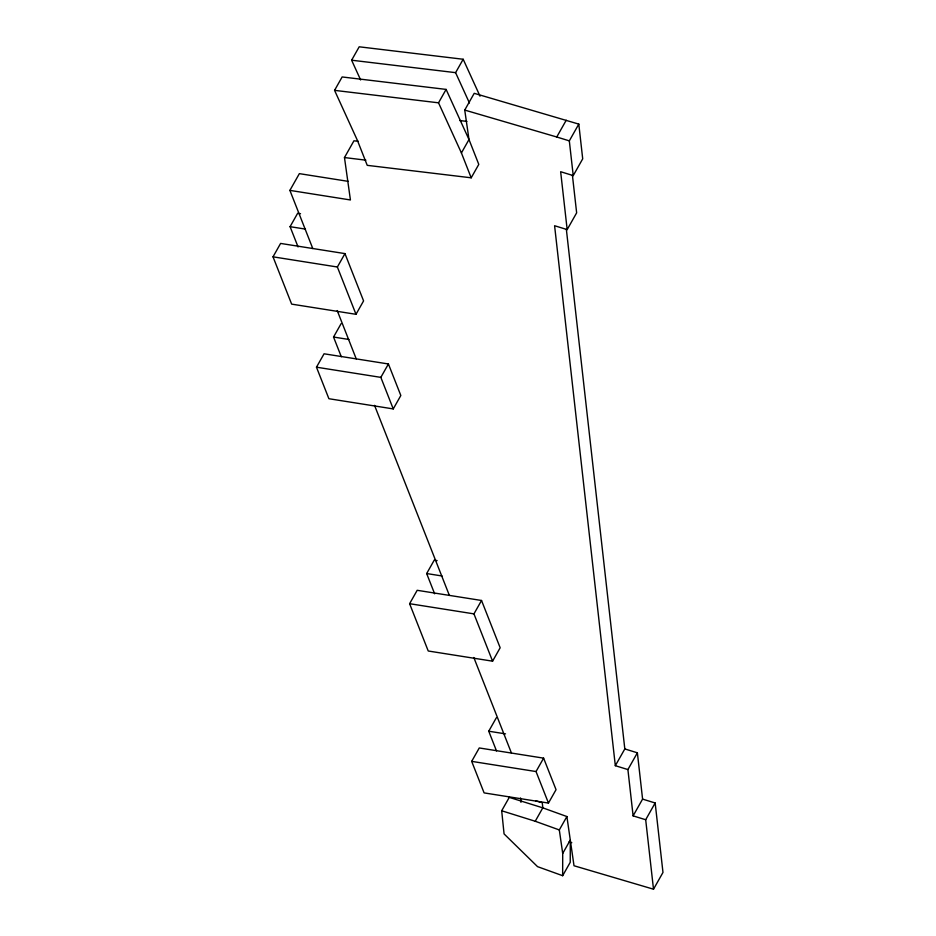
<?xml version="1.0" encoding="UTF-8"?>
<svg xmlns="http://www.w3.org/2000/svg" width="936" height="936" viewBox="0 0 936 936"><rect width="100%" height="100%" fill="white"/><g stroke="black" fill="none" stroke-linecap="round" stroke-linejoin="round"><path stroke-width="1.4" d="M562.653 875.698L562.712 853.445L559.307 829.939L566.888 816.543L542.81 807.85L509.266 797.378L501.684 810.775L504.071 833.917L537.556 866.654L562.653 875.698L570.235 862.302L570.293 840.037L562.712 853.445M334.561 90.359L342.143 76.951L446.109 89.411L468.995 139.534L478.787 164.397L471.194 177.805L367.228 165.344L357.447 140.482L334.561 90.359L438.528 102.82L461.413 152.942L471.194 177.805M360.652 79.993L351.62 60.208L359.202 46.8L463.18 59.26L480.039 96.197M312.776 248.52L289.891 190.382L299.368 173.64L348.379 181.385M273.019 256.827L280.601 243.43L344.963 253.609L363.577 300.901L355.996 314.309L291.646 304.13L273.019 256.827L337.37 267.006L355.996 314.309M298.069 246.94L290.078 226.676L297.66 213.268L300.526 213.724M289.891 190.382L350.427 199.965L344.471 157.552L353.948 140.798L358.231 141.313M337.37 267.006L344.963 253.609M438.528 102.82L446.109 89.411M469.439 102.995L455.598 72.657L463.18 59.26M316.473 367.193L324.067 353.796L388.417 363.975L400.83 395.507L393.249 408.915L328.899 398.724L316.473 367.193L380.835 377.372L393.249 408.915M341.301 356.745L333.544 337.042L341.125 323.634M461.413 152.942L468.995 139.534L464.736 110.074L474.213 93.319L578.799 124.114L582.707 158.839L573.23 175.594L560.652 171.721L567.169 229.601L554.592 225.728L615.326 765.695L627.904 769.567L633.11 815.864L645.688 819.737L653.503 889.2L574.014 865.753L566.888 816.543M380.835 377.372L388.417 363.975M464.736 110.074L556.745 136.995L566.221 120.241M573.23 175.594L569.322 140.868L578.799 124.114M567.169 229.601L576.646 212.846L572.411 175.231M409.605 603.697L417.187 590.3L481.537 600.479L500.163 647.77L492.582 661.179L428.232 651L409.605 603.697L473.955 613.876L492.582 661.179M434.643 593.81L426.664 573.546L434.245 560.137L437.112 560.594M473.955 613.876L481.537 600.479M471.685 761.366L479.267 747.958L543.617 758.148L556.043 789.68L548.461 803.076L484.099 792.897L471.685 761.366L536.035 771.545L548.461 803.076M496.501 750.918L488.744 731.215L496.326 717.807M536.035 771.545L543.617 758.148M501.684 810.775L535.228 821.258L542.81 807.85L542.283 802.714L535.907 800.853M615.326 765.695L624.815 748.94L566.35 229.297M627.904 769.567L637.381 752.813L624.815 748.94M633.11 815.864L642.587 799.11L637.381 752.813M645.688 819.737L655.165 802.983L642.587 799.11M653.503 889.2L662.98 872.446L655.165 802.983M351.62 60.208L455.598 72.657M459.705 120.533L466.924 121.399M344.471 157.552L365.882 160.173M290.078 226.676L305.475 229.109M333.544 337.042L348.929 339.475M426.664 573.546L442.049 575.979M488.744 731.215L505.534 733.871M556.745 136.995L569.322 140.868M535.228 821.258L559.307 829.939M569.146 841.733L571.791 842.681M337.217 310.576L356.242 358.886M374.529 405.346L449.362 595.39M473.815 657.493L511.442 753.059M520.533 797.975L520.978 802.316"/></g></svg>
